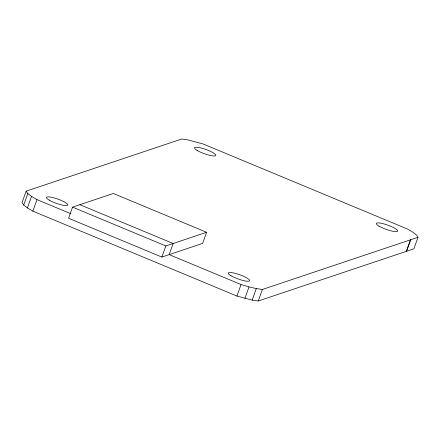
<?xml version="1.0" encoding="UTF-8"?>
<svg xmlns="http://www.w3.org/2000/svg" width="440" height="440" viewBox="0 0 440 440"><rect width="100%" height="100%" fill="white"/><g stroke="black" fill="none" stroke-linecap="round" stroke-linejoin="round"><path stroke-width="0.66" d="M26.125 191.174L22 202.703L23.705 205.062L27.407 207.944L32.846 211.151L236.935 296.054L252.175 300.108L258.269 300.993L413.875 248.826L418 237.298A32.95 6.567 19.7 0 0 407.479 229.026L203.066 143.946L187.825 139.893L181.731 139.007L26.125 191.174L27.83 193.534L31.532 196.416L36.977 199.628L70.857 213.725M23.705 205.062L27.83 193.534M27.407 207.944L31.532 196.416M32.846 211.151L36.977 199.628M72.556 207.141L68.574 218.257L161.865 257.07L202.615 243.408L206.597 232.287L113.306 193.479L72.556 207.141L165.847 245.949L206.597 232.287M161.865 257.07L165.847 245.949M236.935 296.054L241.06 284.532L249.024 286.897L256.3 288.58L262.394 289.471L418 237.298M244.899 298.425L249.024 286.897M252.175 300.108L256.3 288.58M258.269 300.993L262.394 289.471M406.318 251.356L410.443 239.833M406.566 251.394L410.691 239.866M79.855 204.694L173.146 243.502L169.163 254.623L241.06 284.532M379.011 226.116A11.341 2.261 19.7 0 0 397.166 231.484A11.341 2.261 19.7 0 0 384.83 224.169A11.341 2.261 19.7 0 0 379.011 226.116M197.148 150.458A11.341 2.261 19.7 0 0 215.298 155.826A11.341 2.261 19.7 0 0 202.961 148.506A11.341 2.261 19.7 0 0 197.148 150.458M49.132 200.079A11.341 2.261 19.7 0 0 67.287 205.447A11.341 2.261 19.7 0 0 54.951 198.132A11.341 2.261 19.7 0 0 49.132 200.079M231 275.743A11.341 2.261 19.7 0 0 249.156 281.105A11.341 2.261 19.7 0 0 236.819 273.79A11.341 2.261 19.7 0 0 231 275.743"/></g></svg>
